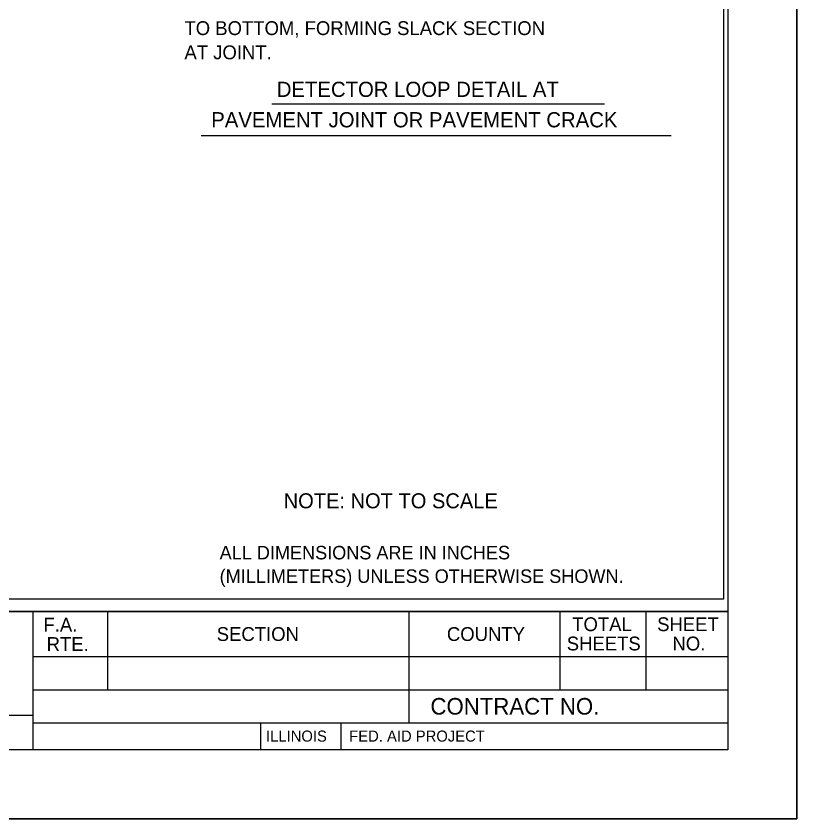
# Model space of a CAD drawing. Extents: x 17216 to 18874, y 6612 to 8544.
# Drawn here: x 18760.9 to 18873.9, y 8104.4 to 8220.5 of the extents above; entities that cross this region are included whole.
import ezdxf

# ---------------------------------------------------------------- set-up
doc = ezdxf.new("R2010")
doc.units = 0
for name, color, linetype in [('Design_EX_Roadway Notes', 7, 'Continuous'), ('Level 48', 7, 'Continuous'), ('Sheets_50 Reference Boundary', 7, 'Continuous'), ('Sheets_General Details', 7, 'Continuous'), ('Sheets_Printer Plotting Border', 7, 'Continuous')]:
    doc.layers.add(name, color=color, linetype=linetype)

msp = doc.modelspace()

# ---------------------------------------------------------------- linework, layer by layer
at = {"layer": 'Level 48'}
msp.add_lwpolyline([(18193.85, 8544.37), (18873.85, 8544.37), (18873.85, 8104.37), (18193.85, 8104.37)], close=True, dxfattribs=at)
at = {"layer": 'Sheets_50 Reference Boundary'}
msp.add_lwpolyline([(18233.85, 8534.37), (18863.85, 8534.37), (18863.85, 8134.37), (18233.85, 8134.37)], close=True, dxfattribs=at)
at = {"layer": 'Sheets_General Details'}
for p, q in [((18873.85, 8104.37), (18873.85, 8544.37)), ((18797.9, 8207.81), (18846.01, 8207.81)), ((18787.7, 8203.23), (18855.68, 8203.23)), ((18233.85, 8134.37), (18863.85, 8134.37)), ((18763.34, 8134.37), (18763.34, 8114.37)), ((18774.14, 8134.37), (18774.14, 8123.07)), ((18817.74, 8134.37), (18817.74, 8118.27)), ((18839.58, 8134.37), (18839.58, 8123.07)), ((18852, 8134.37), (18852, 8123.07)), ((18763.34, 8127.87), (18863.85, 8127.87)), ((18763.34, 8123.07), (18863.85, 8123.07)), ((18609.34, 8119.37), (18763.34, 8119.37)), ((18763.34, 8118.27), (18863.85, 8118.27)), ((18796.28, 8118.27), (18796.28, 8114.37)), ((18807.88, 8118.27), (18807.88, 8114.37)), ((18873.85, 8104.37), (18193.85, 8104.37))]:
    msp.add_line(p, q, dxfattribs=at)
msp.add_lwpolyline([(18233.85, 8534.37), (18863.85, 8534.37), (18863.85, 8114.37), (18233.85, 8114.37)], close=True, dxfattribs=at)
msp.add_lwpolyline([(18551.35, 8331.87), (18863.25, 8331.87), (18863.25, 8136.17), (18551.35, 8136.17), (18551.35, 8331.87)], dxfattribs=at)
at = {"layer": 'Sheets_Printer Plotting Border'}
msp.add_lwpolyline([(18193.85, 8104.37), (18873.85, 8104.37), (18873.85, 8544.37), (18193.85, 8544.37)], close=True, dxfattribs=at)

# ---------------------------------------------------------------- texts
at = {"layer": 'Design_EX_Roadway Notes'}
for s, p in [('TO BOTTOM, FORMING SLACK SECTION', (18785.27, 8217.77)), ('AT JOINT.', (18785.27, 8214.27))]:
    msp.add_text(s, height=2, dxfattribs=at).set_placement(p)
at = {"layer": 'Sheets_General Details'}
for s, height, p in [('DETECTOR LOOP DETAIL AT', 2.196, (18798.63, 8208.82)), ('PAVEMENT JOINT OR PAVEMENT CRACK', 2.196, (18789.15, 8204.42)), ('NOTE: NOT TO SCALE', 2.1708, (18799.62, 8149.31)), ('ALL DIMENSIONS ARE IN INCHES', 1.956, (18790.36, 8141.92)), ('(MILLIMETERS) UNLESS OTHERWISE SHOWN. ', 1.956, (18790.36, 8138.52)), ('TOTAL', 2, (18841.35, 8131.54)), ('SHEET', 2, (18853.64, 8131.54)), ('F.A.  ', 2, (18764.88, 8131.47)), ('SECTION', 2, (18789.94, 8130.12)), ('COUNTY', 2, (18823.23, 8130.12)), ('RTE.', 2, (18765.34, 8128.67)), ('SHEETS', 2, (18840.56, 8128.75)), ('NO.', 2, (18855.85, 8128.75)), ('CONTRACT NO.      ', 2.4, (18820.85, 8119.47)), ('ILLINOIS', 1.6, (18797.07, 8115.56)), ('FED. AID PROJECT', 1.6, (18809.1, 8115.56))]:
    msp.add_text(s, height=height, dxfattribs=at).set_placement(p)

doc.saveas('drawing.dxf')
